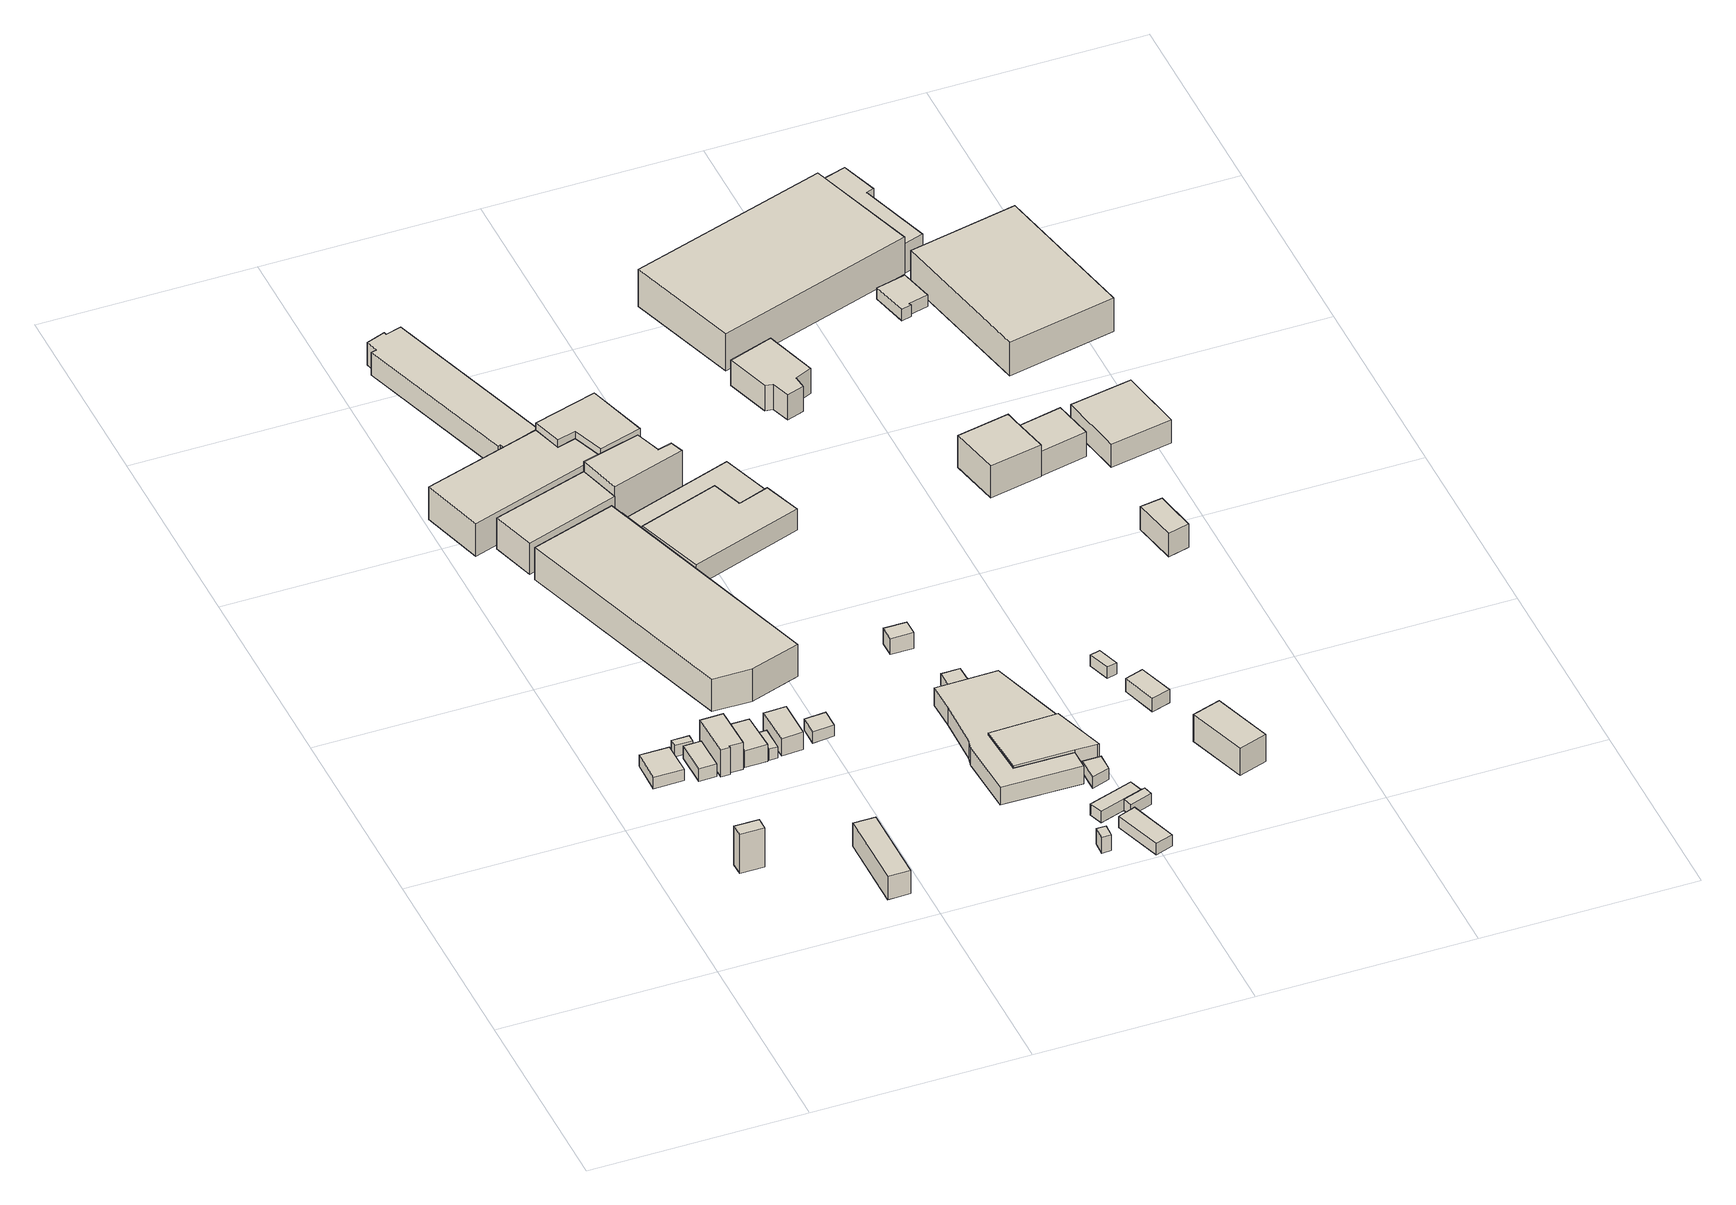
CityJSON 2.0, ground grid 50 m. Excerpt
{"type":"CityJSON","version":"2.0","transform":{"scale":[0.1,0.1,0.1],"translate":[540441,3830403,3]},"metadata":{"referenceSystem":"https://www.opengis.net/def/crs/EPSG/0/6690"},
"CityObjects":{
"building1":{"type":"Building","attributes":{"class":"3001","measuredHeight":10.4,"BuildingDetailAttribute.specifiedBuildingCoverageRate":0.6,"BuildingDetailAttribute.surveyYear":2017,"BuildingTsunamiRiskAttribute.description":"1","BuildingTsunamiRiskAttribute.rank":"1","BuildingTsunamiRiskAttribute.depth":0.35,"BuildingHighTideRiskAttribute.description":"1","BuildingHighTideRiskAttribute.rank":"2","BuildingHighTideRiskAttribute.depth":2.54,"BuildingIDAttribute.prefecture":"27","BuildingIDAttribute.city":"27125"},"geometry":[{"type":"Solid","lod":"1","boundaries":[[[[0,1,2,3]],[[2,4,5,3]],[[1,6,4,2]],[[0,7,6,1]],[[3,5,7,0]],[[4,6,7,5]]]]}]},
"building2":{"type":"Building","attributes":{"計測周辺長":29.75,"1/2500図郭":93,"区名":"住之江区","町丁目名称":"南港東２丁目","街区番号":2,"class":"3003","usage":"441","storeysAboveGround":1,"BuildingDetailAttribute.buildingRoofEdgeArea":55,"BuildingDetailAttribute.buildingStructureType":"610","BuildingDetailAttribute.buildingStructureOrgType":"2","BuildingDetailAttribute.detailedUsage":"1510","BuildingDetailAttribute.specifiedBuildingCoverageRate":0.6,"BuildingDetailAttribute.surveyYear":2017,"BuildingTsunamiRiskAttribute.description":"1","BuildingTsunamiRiskAttribute.rank":"1","BuildingTsunamiRiskAttribute.depth":0.23,"BuildingHighTideRiskAttribute.description":"1","BuildingHighTideRiskAttribute.rank":"2","BuildingHighTideRiskAttribute.depth":2.43,"BuildingIDAttribute.prefecture":"27","BuildingIDAttribute.city":"27125"},"geometry":[{"type":"Solid","lod":"1","boundaries":[[[[8,9,10,11]],[[10,12,13,11]],[[9,14,12,10]],[[8,15,14,9]],[[11,13,15,8]],[[12,14,15,13]]]]}]},
"building3":{"type":"Building","attributes":{"計測周辺長":23.3,"1/2500図郭":93,"区名":"住之江区","町丁目名称":"南港東２丁目","街区番号":2,"class":"3001","usage":"441","measuredHeight":3.3,"storeysAboveGround":1,"BuildingDetailAttribute.buildingRoofEdgeArea":30.61,"BuildingDetailAttribute.buildingStructureType":"610","BuildingDetailAttribute.buildingStructureOrgType":"2","BuildingDetailAttribute.detailedUsage":"1510","BuildingDetailAttribute.specifiedBuildingCoverageRate":0.6,"BuildingDetailAttribute.surveyYear":2017,"BuildingTsunamiRiskAttribute.description":"1","BuildingTsunamiRiskAttribute.rank":"1","BuildingTsunamiRiskAttribute.depth":0.28,"BuildingHighTideRiskAttribute.description":"1","BuildingHighTideRiskAttribute.rank":"2","BuildingHighTideRiskAttribute.depth":2.47,"BuildingIDAttribute.prefecture":"27","BuildingIDAttribute.city":"27125"},"geometry":[{"type":"Solid","lod":"1","boundaries":[[[[16,17,18,19]],[[18,20,21,19]],[[17,22,20,18]],[[16,23,22,17]],[[19,21,23,16]],[[20,22,23,21]]]]}]},
"building4":{"type":"Building","attributes":{"class":"3001","BuildingDetailAttribute.specifiedBuildingCoverageRate":0.6,"BuildingDetailAttribute.surveyYear":2017,"BuildingTsunamiRiskAttribute.description":"1","BuildingTsunamiRiskAttribute.rank":"1","BuildingTsunamiRiskAttribute.depth":0.24,"BuildingHighTideRiskAttribute.description":"1","BuildingHighTideRiskAttribute.rank":"2","BuildingHighTideRiskAttribute.depth":2.45,"BuildingIDAttribute.prefecture":"27","BuildingIDAttribute.city":"27125"},"geometry":[{"type":"Solid","lod":"1","boundaries":[[[[24,25,26,27]],[[26,28,29,27]],[[25,30,28,26]],[[24,31,30,25]],[[27,29,31,24]],[[28,30,31,29]]]]}]},
"building5":{"type":"Building","attributes":{"計測周辺長":28.28,"1/2500図郭":93,"区名":"住之江区","町丁目名称":"南港東２丁目","街区番号":2,"class":"3001","usage":"401","measuredHeight":7.2,"storeysAboveGround":2,"BuildingDetailAttribute.buildingRoofEdgeArea":46.4,"BuildingDetailAttribute.buildingStructureType":"610","BuildingDetailAttribute.buildingStructureOrgType":"2","BuildingDetailAttribute.detailedUsage":"1310","BuildingDetailAttribute.specifiedBuildingCoverageRate":0.6,"BuildingDetailAttribute.surveyYear":2017,"BuildingTsunamiRiskAttribute.description":"1","BuildingTsunamiRiskAttribute.rank":"1","BuildingTsunamiRiskAttribute.depth":0.28,"BuildingHighTideRiskAttribute.description":"1","BuildingHighTideRiskAttribute.rank":"2","BuildingHighTideRiskAttribute.depth":2.47,"BuildingIDAttribute.prefecture":"27","BuildingIDAttribute.city":"27125"},"geometry":[{"type":"Solid","lod":"1","boundaries":[[[[32,33,34,35,36,37]],[[36,38,39,37]],[[35,40,38,36]],[[34,41,40,35]],[[33,42,41,34]],[[32,43,42,33]],[[37,39,43,32]],[[38,40,41,42,43,39]]]]}]},
"building6":{"type":"Building","attributes":{"class":"3003","measuredHeight":6.2,"BuildingDetailAttribute.specifiedBuildingCoverageRate":0.6,"BuildingDetailAttribute.surveyYear":2017,"BuildingTsunamiRiskAttribute.description":"1","BuildingTsunamiRiskAttribute.rank":"1","BuildingTsunamiRiskAttribute.depth":0.06,"BuildingHighTideRiskAttribute.description":"1","BuildingHighTideRiskAttribute.rank":"2","BuildingHighTideRiskAttribute.depth":1.87,"BuildingIDAttribute.prefecture":"27","BuildingIDAttribute.city":"27125"},"geometry":[{"type":"Solid","lod":"1","boundaries":[[[[44,45,46,47]],[[46,48,49,47]],[[45,50,48,46]],[[44,51,50,45]],[[47,49,51,44]],[[48,50,51,49]]]]}]},
"building7":{"type":"Building","attributes":{"計測周辺長":24.27,"1/2500図郭":93,"区名":"住之江区","町丁目名称":"南港東２丁目","街区番号":2,"class":"3001","usage":"441","measuredHeight":4.5,"storeysAboveGround":1,"BuildingDetailAttribute.buildingRoofEdgeArea":33,"BuildingDetailAttribute.buildingStructureType":"610","BuildingDetailAttribute.buildingStructureOrgType":"2","BuildingDetailAttribute.detailedUsage":"1510","BuildingDetailAttribute.specifiedBuildingCoverageRate":0.6,"BuildingDetailAttribute.surveyYear":2017,"BuildingTsunamiRiskAttribute.description":"1","BuildingTsunamiRiskAttribute.rank":"1","BuildingTsunamiRiskAttribute.depth":0.24,"BuildingHighTideRiskAttribute.description":"1","BuildingHighTideRiskAttribute.rank":"2","BuildingHighTideRiskAttribute.depth":2.43,"BuildingIDAttribute.prefecture":"27","BuildingIDAttribute.city":"27125"},"geometry":[{"type":"Solid","lod":"1","boundaries":[[[[52,53,54,55]],[[54,56,57,55]],[[53,58,56,54]],[[52,59,58,53]],[[55,57,59,52]],[[56,58,59,57]]]]}]},
"building8":{"type":"Building","attributes":{"class":"3001","BuildingDetailAttribute.specifiedBuildingCoverageRate":0.6,"BuildingDetailAttribute.surveyYear":2017,"BuildingTsunamiRiskAttribute.description":"1","BuildingTsunamiRiskAttribute.rank":"1","BuildingTsunamiRiskAttribute.depth":0.24,"BuildingHighTideRiskAttribute.description":"1","BuildingHighTideRiskAttribute.rank":"2","BuildingHighTideRiskAttribute.depth":2.43,"BuildingIDAttribute.prefecture":"27","BuildingIDAttribute.city":"27125"},"geometry":[{"type":"Solid","lod":"1","boundaries":[[[[60,61,62,63]],[[62,64,65,63]],[[61,66,64,62]],[[60,67,66,61]],[[63,65,67,60]],[[64,66,67,65]]]]}]},
"building9":{"type":"Building","attributes":{"計測周辺長":28.88,"1/2500図郭":93,"区名":"住之江区","町丁目名称":"南港東２丁目","街区番号":2,"class":"3001","usage":"441","measuredHeight":4.6,"storeysAboveGround":1,"BuildingDetailAttribute.buildingRoofEdgeArea":47.71,"BuildingDetailAttribute.buildingStructureType":"610","BuildingDetailAttribute.buildingStructureOrgType":"2","BuildingDetailAttribute.detailedUsage":"1510","BuildingDetailAttribute.specifiedBuildingCoverageRate":0.6,"BuildingDetailAttribute.surveyYear":2017,"BuildingTsunamiRiskAttribute.description":"1","BuildingTsunamiRiskAttribute.rank":"1","BuildingTsunamiRiskAttribute.depth":0.2,"BuildingHighTideRiskAttribute.description":"1","BuildingHighTideRiskAttribute.rank":"2","BuildingHighTideRiskAttribute.depth":2.36,"BuildingIDAttribute.prefecture":"27","BuildingIDAttribute.city":"27125"},"geometry":[{"type":"Solid","lod":"1","boundaries":[[[[68,69,70,71]],[[70,72,73,71]],[[69,74,72,70]],[[68,75,74,69]],[[71,73,75,68]],[[72,74,75,73]]]]}]},
"building10":{"type":"Building","attributes":{"計測周辺長":158.88,"1/2500図郭":93,"区名":"住之江区","町丁目名称":"南港東３丁目","街区番号":2,"class":"3001","usage":"431","measuredHeight":8.6,"storeysAboveGround":2,"BuildingDetailAttribute.buildingRoofEdgeArea":1242.18,"BuildingDetailAttribute.buildingStructureType":"610","BuildingDetailAttribute.buildingStructureOrgType":"2","BuildingDetailAttribute.detailedUsage":"1720","BuildingDetailAttribute.specifiedBuildingCoverageRate":0.6,"BuildingDetailAttribute.surveyYear":2017,"BuildingTsunamiRiskAttribute.description":"1","BuildingTsunamiRiskAttribute.rank":"1","BuildingTsunamiRiskAttribute.depth":0.36,"BuildingHighTideRiskAttribute.description":"1","BuildingHighTideRiskAttribute.rank":"2","BuildingHighTideRiskAttribute.depth":2.51,"BuildingIDAttribute.prefecture":"27","BuildingIDAttribute.city":"27125"},"geometry":[{"type":"Solid","lod":"1","boundaries":[[[[76,77,78,79,80,81]],[[80,82,83,81]],[[79,84,82,80]],[[78,85,84,79]],[[77,86,85,78]],[[76,87,86,77]],[[81,83,87,76]],[[82,84,85,86,87,83]]]]}]},
"building11":{"type":"Building","attributes":{"計測周辺長":103.92,"1/2500図郭":93,"区名":"住之江区","町丁目名称":"南港東３丁目","街区番号":2,"class":"3001","usage":"441","measuredHeight":8.3,"storeysAboveGround":1,"BuildingDetailAttribute.buildingRoofEdgeArea":410.77,"BuildingDetailAttribute.buildingStructureType":"610","BuildingDetailAttribute.buildingStructureOrgType":"2","BuildingDetailAttribute.detailedUsage":"1520","BuildingDetailAttribute.specifiedBuildingCoverageRate":0.6,"BuildingDetailAttribute.surveyYear":2017,"BuildingTsunamiRiskAttribute.description":"1","BuildingTsunamiRiskAttribute.rank":"1","BuildingTsunamiRiskAttribute.depth":0.17,"BuildingHighTideRiskAttribute.description":"1","BuildingHighTideRiskAttribute.rank":"2","BuildingHighTideRiskAttribute.depth":2.31,"BuildingIDAttribute.prefecture":"27","BuildingIDAttribute.city":"27125"},"geometry":[{"type":"Solid","lod":"1","boundaries":[[[[88,89,90,91]],[[90,92,93,91]],[[89,94,92,90]],[[88,95,94,89]],[[91,93,95,88]],[[92,94,95,93]]]]}]},
"building12":{"type":"Building","attributes":{"計測周辺長":98.48,"1/2500図郭":93,"区名":"住之江区","町丁目名称":"南港東３丁目","街区番号":2,"class":"3001","usage":"441","measuredHeight":8.7,"storeysAboveGround":1,"BuildingDetailAttribute.buildingRoofEdgeArea":486.14,"BuildingDetailAttribute.buildingStructureType":"610","BuildingDetailAttribute.buildingStructureOrgType":"2","BuildingDetailAttribute.detailedUsage":"1510","BuildingDetailAttribute.specifiedBuildingCoverageRate":0.6,"BuildingDetailAttribute.surveyYear":2017,"BuildingTsunamiRiskAttribute.description":"1","BuildingTsunamiRiskAttribute.rank":"1","BuildingTsunamiRiskAttribute.depth":0.03,"BuildingHighTideRiskAttribute.description":"1","BuildingHighTideRiskAttribute.rank":"2","BuildingHighTideRiskAttribute.depth":2.34,"BuildingIDAttribute.prefecture":"27","BuildingIDAttribute.city":"27125"},"geometry":[{"type":"Solid","lod":"1","boundaries":[[[[96,97,98,99,100,101]],[[100,102,103,101]],[[99,104,102,100]],[[98,105,104,99]],[[97,106,105,98]],[[96,107,106,97]],[[101,103,107,96]],[[102,104,105,106,107,103]]]]}]},
"building13":{"type":"Building","attributes":{"計測周辺長":19.28,"1/2500図郭":93,"区名":"住之江区","町丁目名称":"南港東２丁目","街区番号":2,"class":"3001","usage":"441","storeysAboveGround":1,"BuildingDetailAttribute.buildingRoofEdgeArea":23.12,"BuildingDetailAttribute.buildingStructureType":"610","BuildingDetailAttribute.buildingStructureOrgType":"2","BuildingDetailAttribute.detailedUsage":"1510","BuildingDetailAttribute.specifiedBuildingCoverageRate":0.6,"BuildingDetailAttribute.surveyYear":2017,"BuildingTsunamiRiskAttribute.description":"1","BuildingTsunamiRiskAttribute.rank":"1","BuildingTsunamiRiskAttribute.depth":0.2,"BuildingHighTideRiskAttribute.description":"1","BuildingHighTideRiskAttribute.rank":"2","BuildingHighTideRiskAttribute.depth":2.36,"BuildingIDAttribute.prefecture":"27","BuildingIDAttribute.city":"27125"},"geometry":[{"type":"Solid","lod":"1","boundaries":[[[[108,109,110,111]],[[110,112,113,111]],[[109,114,112,110]],[[108,115,114,109]],[[111,113,115,108]],[[112,114,115,113]]]]}]},
"building14":{"type":"Building","attributes":{"計測周辺長":109.38,"1/2500図郭":93,"区名":"住之江区","町丁目名称":"南港東３丁目","街区番号":2,"class":"3003","usage":"441","measuredHeight":6.1,"storeysAboveGround":1,"BuildingDetailAttribute.buildingRoofEdgeArea":439.67,"BuildingDetailAttribute.buildingStructureType":"610","BuildingDetailAttribute.buildingStructureOrgType":"2","BuildingDetailAttribute.detailedUsage":"1510","BuildingDetailAttribute.specifiedBuildingCoverageRate":0.6,"BuildingDetailAttribute.surveyYear":2017,"BuildingTsunamiRiskAttribute.description":"1","BuildingTsunamiRiskAttribute.rank":"1","BuildingTsunamiRiskAttribute.depth":0.09,"BuildingHighTideRiskAttribute.description":"1","BuildingHighTideRiskAttribute.rank":"2","BuildingHighTideRiskAttribute.depth":2.18,"BuildingIDAttribute.prefecture":"27","BuildingIDAttribute.city":"27125"},"geometry":[{"type":"Solid","lod":"1","boundaries":[[[[116,117,118,119,120,121,122,123,124,125]],[[124,126,127,125]],[[123,128,126,124]],[[122,129,128,123]],[[121,130,129,122]],[[120,131,130,121]],[[119,132,131,120]],[[118,133,132,119]],[[117,134,133,118]],[[116,135,134,117]],[[125,127,135,116]],[[126,128,129,130,131,132,133,134,135,127]]]]}]},
"building15":{"type":"Building","attributes":{"計測周辺長":99.16,"1/2500図郭":93,"区名":"住之江区","町丁目名称":"南港東３丁目","街区番号":2,"class":"3003","usage":"431","measuredHeight":5.2,"storeysAboveGround":1,"BuildingDetailAttribute.buildingRoofEdgeArea":126.48,"BuildingDetailAttribute.buildingStructureType":"610","BuildingDetailAttribute.buildingStructureOrgType":"2","BuildingDetailAttribute.detailedUsage":"1720","BuildingDetailAttribute.specifiedBuildingCoverageRate":0.6,"BuildingDetailAttribute.surveyYear":2017,"BuildingTsunamiRiskAttribute.description":"1","BuildingTsunamiRiskAttribute.rank":"1","BuildingTsunamiRiskAttribute.depth":0.4,"BuildingHighTideRiskAttribute.description":"1","BuildingHighTideRiskAttribute.rank":"2","BuildingHighTideRiskAttribute.depth":2.52,"BuildingIDAttribute.prefecture":"27","BuildingIDAttribute.city":"27125"},"geometry":[{"type":"Solid","lod":"1","boundaries":[[[[136,137,138,139]],[[138,140,141,139]],[[137,142,140,138]],[[136,143,142,137]],[[139,141,143,136]],[[140,142,143,141]]]]}]},
"building16":{"type":"Building","attributes":{"計測周辺長":61.21,"1/2500図郭":93,"区名":"住之江区","町丁目名称":"南港東３丁目","街区番号":2,"class":"3002","usage":"401","measuredHeight":10.9,"storeysAboveGround":2,"BuildingDetailAttribute.buildingRoofEdgeArea":199.57,"BuildingDetailAttribute.buildingStructureType":"610","BuildingDetailAttribute.buildingStructureOrgType":"2","BuildingDetailAttribute.detailedUsage":"1310","BuildingDetailAttribute.specifiedBuildingCoverageRate":0.6,"BuildingDetailAttribute.surveyYear":2017,"BuildingTsunamiRiskAttribute.description":"1","BuildingTsunamiRiskAttribute.rank":"1","BuildingTsunamiRiskAttribute.depth":0.19,"BuildingHighTideRiskAttribute.description":"1","BuildingHighTideRiskAttribute.rank":"2","BuildingHighTideRiskAttribute.depth":2.32,"BuildingIDAttribute.prefecture":"27","BuildingIDAttribute.city":"27125"},"geometry":[{"type":"Solid","lod":"1","boundaries":[[[[144,145,146,147,148,149]],[[148,150,151,149]],[[147,152,150,148]],[[146,153,152,147]],[[145,154,153,146]],[[144,155,154,145]],[[149,151,155,144]],[[150,152,153,154,155,151]]]]}]},
"building17":{"type":"Building","attributes":{"計測周辺長":103.92,"1/2500図郭":93,"区名":"住之江区","町丁目名称":"南港東３丁目","街区番号":2,"class":"3001","usage":"441","measuredHeight":11.1,"storeysAboveGround":1,"BuildingDetailAttribute.buildingRoofEdgeArea":410.77,"BuildingDetailAttribute.buildingStructureType":"610","BuildingDetailAttribute.buildingStructureOrgType":"2","BuildingDetailAttribute.detailedUsage":"1520","BuildingDetailAttribute.specifiedBuildingCoverageRate":0.6,"BuildingDetailAttribute.surveyYear":2017,"BuildingTsunamiRiskAttribute.description":"1","BuildingTsunamiRiskAttribute.rank":"1","BuildingTsunamiRiskAttribute.depth":0.34,"BuildingHighTideRiskAttribute.description":"1","BuildingHighTideRiskAttribute.rank":"2","BuildingHighTideRiskAttribute.depth":2.47,"BuildingIDAttribute.prefecture":"27","BuildingIDAttribute.city":"27125"},"geometry":[{"type":"Solid","lod":"1","boundaries":[[[[156,157,158,159,160,161]],[[160,162,163,161]],[[159,164,162,160]],[[158,165,164,159]],[[157,166,165,158]],[[156,167,166,157]],[[161,163,167,156]],[[162,164,165,166,167,163]]]]}]},
"building18":{"type":"Building","attributes":{"class":"3001","measuredHeight":4.2,"BuildingDetailAttribute.specifiedBuildingCoverageRate":0.6,"BuildingDetailAttribute.surveyYear":2017,"BuildingHighTideRiskAttribute.description":"1","BuildingHighTideRiskAttribute.rank":"2","BuildingHighTideRiskAttribute.depth":2.03,"BuildingIDAttribute.prefecture":"27","BuildingIDAttribute.city":"27125"},"geometry":[{"type":"Solid","lod":"1","boundaries":[[[[168,169,170,171]],[[170,172,173,171]],[[169,174,172,170]],[[168,175,174,169]],[[171,173,175,168]],[[172,174,175,173]]]]}]},
"building19":{"type":"Building","attributes":{"class":"3003","measuredHeight":5.7,"BuildingDetailAttribute.specifiedBuildingCoverageRate":0.6,"BuildingDetailAttribute.surveyYear":2017,"BuildingTsunamiRiskAttribute.description":"1","BuildingTsunamiRiskAttribute.rank":"1","BuildingTsunamiRiskAttribute.depth":0.47,"BuildingHighTideRiskAttribute.description":"1","BuildingHighTideRiskAttribute.rank":"2","BuildingHighTideRiskAttribute.depth":2.61,"BuildingIDAttribute.prefecture":"27","BuildingIDAttribute.city":"27125"},"geometry":[{"type":"Solid","lod":"1","boundaries":[[[[176,177,178,179,180,181,182]],[[181,183,184,182]],[[180,185,183,181]],[[179,186,185,180]],[[178,187,186,179]],[[177,188,187,178]],[[176,189,188,177]],[[182,184,189,176]],[[183,185,186,187,188,189,184]]]]}]},
"building20":{"type":"Building","attributes":{"class":"3001","measuredHeight":4.4,"BuildingDetailAttribute.specifiedBuildingCoverageRate":0.6,"BuildingDetailAttribute.surveyYear":2017,"BuildingTsunamiRiskAttribute.description":"1","BuildingTsunamiRiskAttribute.rank":"1","BuildingTsunamiRiskAttribute.depth":0.36,"BuildingHighTideRiskAttribute.description":"1","BuildingHighTideRiskAttribute.rank":"2","BuildingHighTideRiskAttribute.depth":2.5,"BuildingIDAttribute.prefecture":"27","BuildingIDAttribute.city":"27125"},"geometry":[{"type":"Solid","lod":"1","boundaries":[[[[182,190,191,192,179,178,177,176]],[[177,193,194,176]],[[178,195,193,177]],[[179,196,195,178]],[[192,197,196,179]],[[191,198,197,192]],[[190,199,198,191]],[[182,200,199,190]],[[176,194,200,182]],[[193,195,196,197,198,199,200,194]]]]}]},
"building21":{"type":"Building","attributes":{"計測周辺長":134.57,"1/2500図郭":93,"区名":"住之江区","町丁目名称":"南港東２丁目","街区番号":2,"class":"3003","usage":"441","measuredHeight":4.7,"storeysAboveGround":1,"BuildingDetailAttribute.buildingRoofEdgeArea":475.36,"BuildingDetailAttribute.buildingStructureType":"610","BuildingDetailAttribute.buildingStructureOrgType":"2","BuildingDetailAttribute.detailedUsage":"1510","BuildingDetailAttribute.specifiedBuildingCoverageRate":0.6,"BuildingDetailAttribute.surveyYear":2017,"BuildingTsunamiRiskAttribute.description":"1","BuildingTsunamiRiskAttribute.rank":"1","BuildingTsunamiRiskAttribute.depth":0.2,"BuildingHighTideRiskAttribute.description":"1","BuildingHighTideRiskAttribute.rank":"2","BuildingHighTideRiskAttribute.depth":2.35,"BuildingIDAttribute.prefecture":"27","BuildingIDAttribute.city":"27125"},"geometry":[{"type":"Solid","lod":"1","boundaries":[[[[201,202,203,204,205,206,207,208,209,210,211,212]],[[211,213,214,212]],[[210,215,213,211]],[[209,216,215,210]],[[208,217,216,209]],[[207,218,217,208]],[[206,219,218,207]],[[205,220,219,206]],[[204,221,220,205]],[[203,222,221,204]],[[202,223,222,203]],[[201,224,223,202]],[[212,214,224,201]],[[213,215,216,217,218,219,220,221,222,223,224,214]]]]}]},
"building22":{"type":"Building","attributes":{"class":"3003","measuredHeight":4.2,"BuildingDetailAttribute.specifiedBuildingCoverageRate":0.6,"BuildingDetailAttribute.surveyYear":2017,"BuildingTsunamiRiskAttribute.description":"1","BuildingTsunamiRiskAttribute.rank":"2","BuildingTsunamiRiskAttribute.depth":0.54,"BuildingHighTideRiskAttribute.description":"1","BuildingHighTideRiskAttribute.rank":"2","BuildingHighTideRiskAttribute.depth":2.68,"BuildingIDAttribute.prefecture":"27","BuildingIDAttribute.city":"27125"},"geometry":[{"type":"Solid","lod":"1","boundaries":[[[[225,226,227,228]],[[227,229,230,228]],[[226,231,229,227]],[[225,232,231,226]],[[228,230,232,225]],[[229,231,232,230]]]]}]},
"building23":{"type":"Building","attributes":{"計測周辺長":60.14,"1/2500図郭":93,"区名":"住之江区","町丁目名称":"南港東２丁目","街区番号":2,"class":"3001","usage":"441","measuredHeight":5.3,"storeysAboveGround":1,"BuildingDetailAttribute.buildingRoofEdgeArea":214.44,"BuildingDetailAttribute.buildingStructureType":"610","BuildingDetailAttribute.buildingStructureOrgType":"2","BuildingDetailAttribute.detailedUsage":"1510","BuildingDetailAttribute.specifiedBuildingCoverageRate":0.6,"BuildingDetailAttribute.surveyYear":2017,"BuildingTsunamiRiskAttribute.description":"1","BuildingTsunamiRiskAttribute.rank":"1","BuildingTsunamiRiskAttribute.depth":0.23,"BuildingHighTideRiskAttribute.description":"1","BuildingHighTideRiskAttribute.rank":"2","BuildingHighTideRiskAttribute.depth":2.39,"BuildingIDAttribute.prefecture":"27","BuildingIDAttribute.city":"27125"},"geometry":[{"type":"Solid","lod":"1","boundaries":[[[[203,233,234,207,206,205]],[[206,235,236,205]],[[207,237,235,206]],[[234,238,237,207]],[[233,239,238,234]],[[203,240,239,233]],[[205,236,240,203]],[[235,237,238,239,240,236]]]]}]},
"building24":{"type":"Building","attributes":{"計測周辺長":31.65,"1/2500図郭":93,"区名":"住之江区","町丁目名称":"南港東２丁目","街区番号":2,"class":"3001","usage":"441","storeysAboveGround":1,"BuildingDetailAttribute.buildingRoofEdgeArea":51.25,"BuildingDetailAttribute.buildingStructureType":"610","BuildingDetailAttribute.buildingStructureOrgType":"2","BuildingDetailAttribute.detailedUsage":"1510","BuildingDetailAttribute.specifiedBuildingCoverageRate":0.6,"BuildingDetailAttribute.surveyYear":2017,"BuildingTsunamiRiskAttribute.description":"1","BuildingTsunamiRiskAttribute.rank":"1","BuildingTsunamiRiskAttribute.depth":0.05,"BuildingHighTideRiskAttribute.description":"1","BuildingHighTideRiskAttribute.rank":"2","BuildingHighTideRiskAttribute.depth":2.21,"BuildingIDAttribute.prefecture":"27","BuildingIDAttribute.city":"27125"},"geometry":[{"type":"Solid","lod":"1","boundaries":[[[[241,242,243,244]],[[243,245,246,244]],[[242,247,245,243]],[[241,248,247,242]],[[244,246,248,241]],[[245,247,248,246]]]]}]},
"building25":{"type":"Building","attributes":{"class":"3001","BuildingDetailAttribute.specifiedBuildingCoverageRate":0.6,"BuildingDetailAttribute.surveyYear":2017,"BuildingTsunamiRiskAttribute.description":"1","BuildingTsunamiRiskAttribute.rank":"1","BuildingTsunamiRiskAttribute.depth":0.21,"BuildingHighTideRiskAttribute.description":"1","BuildingHighTideRiskAttribute.rank":"2","BuildingHighTideRiskAttribute.depth":2.35,"BuildingIDAttribute.prefecture":"27","BuildingIDAttribute.city":"27125"},"geometry":[{"type":"Solid","lod":"1","boundaries":[[[[249,250,251,252]],[[251,253,254,252]],[[250,255,253,251]],[[249,256,255,250]],[[252,254,256,249]],[[253,255,256,254]]]]}]},
"building26":{"type":"Building","attributes":{"class":"3003","BuildingDetailAttribute.specifiedBuildingCoverageRate":0.6,"BuildingDetailAttribute.surveyYear":2017,"BuildingTsunamiRiskAttribute.description":"1","BuildingTsunamiRiskAttribute.rank":"1","BuildingTsunamiRiskAttribute.depth":0.09,"BuildingHighTideRiskAttribute.description":"1","BuildingHighTideRiskAttribute.rank":"2","BuildingHighTideRiskAttribute.depth":2.24,"BuildingIDAttribute.prefecture":"27","BuildingIDAttribute.city":"27125"},"geometry":[{"type":"Solid","lod":"1","boundaries":[[[[257,258,259,260]],[[259,261,262,260]],[[258,263,261,259]],[[257,264,263,258]],[[260,262,264,257]],[[261,263,264,262]]]]}]},
"building27":{"type":"Building","attributes":{"計測周辺長":18.78,"1/2500図郭":93,"区名":"住之江区","町丁目名称":"南港東２丁目","街区番号":2,"class":"3001","usage":"441","storeysAboveGround":1,"BuildingDetailAttribute.buildingRoofEdgeArea":21.36,"BuildingDetailAttribute.buildingStructureType":"610","BuildingDetailAttribute.buildingStructureOrgType":"2","BuildingDetailAttribute.detailedUsage":"1510","BuildingDetailAttribute.specifiedBuildingCoverageRate":0.6,"BuildingDetailAttribute.surveyYear":2017,"BuildingTsunamiRiskAttribute.description":"1","BuildingTsunamiRiskAttribute.rank":"1","BuildingTsunamiRiskAttribute.depth":0.16,"BuildingHighTideRiskAttribute.description":"1","BuildingHighTideRiskAttribute.rank":"2","BuildingHighTideRiskAttribute.depth":2.31,"BuildingIDAttribute.prefecture":"27","BuildingIDAttribute.city":"27125"},"geometry":[{"type":"Solid","lod":"1","boundaries":[[[[265,266,267,268]],[[267,269,270,268]],[[266,271,269,267]],[[265,272,271,266]],[[268,270,272,265]],[[269,271,272,270]]]]}]},
"building28":{"type":"Building","attributes":{"計測周辺長":16.05,"1/2500図郭":93,"区名":"住之江区","町丁目名称":"南港東２丁目","街区番号":2,"class":"3003","usage":"441","storeysAboveGround":1,"BuildingDetailAttribute.buildingRoofEdgeArea":13.21,"BuildingDetailAttribute.buildingStructureType":"610","BuildingDetailAttribute.buildingStructureOrgType":"2","BuildingDetailAttribute.detailedUsage":"1510","BuildingDetailAttribute.specifiedBuildingCoverageRate":0.6,"BuildingDetailAttribute.surveyYear":2017,"BuildingTsunamiRiskAttribute.description":"1","BuildingTsunamiRiskAttribute.rank":"1","BuildingTsunamiRiskAttribute.depth":0.09,"BuildingHighTideRiskAttribute.description":"1","BuildingHighTideRiskAttribute.rank":"2","BuildingHighTideRiskAttribute.depth":2.24,"BuildingIDAttribute.prefecture":"27","BuildingIDAttribute.city":"27125"},"geometry":[{"type":"Solid","lod":"1","boundaries":[[[[273,274,275,276,260]],[[276,277,262,260]],[[275,278,277,276]],[[274,279,278,275]],[[273,280,279,274]],[[260,262,280,273]],[[277,278,279,280,262]]]]}]},
"building29":{"type":"Building","attributes":{"計測周辺長":15.63,"1/2500図郭":93,"区名":"住之江区","町丁目名称":"南港東２丁目","街区番号":1,"class":"3001","usage":"401","storeysAboveGround":1,"BuildingDetailAttribute.buildingRoofEdgeArea":13.23,"BuildingDetailAttribute.buildingStructureType":"610","BuildingDetailAttribute.buildingStructureOrgType":"2","BuildingDetailAttribute.detailedUsage":"1310","BuildingDetailAttribute.specifiedBuildingCoverageRate":0.6,"BuildingDetailAttribute.surveyYear":2017,"BuildingTsunamiRiskAttribute.description":"1","BuildingTsunamiRiskAttribute.rank":"1","BuildingTsunamiRiskAttribute.depth":0.26,"BuildingHighTideRiskAttribute.description":"1","BuildingHighTideRiskAttribute.rank":"2","BuildingHighTideRiskAttribute.depth":2.42,"BuildingIDAttribute.prefecture":"27","BuildingIDAttribute.city":"27125"},"geometry":[{"type":"Solid","lod":"1","boundaries":[[[[281,282,283,284]],[[283,285,286,284]],[[282,287,285,283]],[[281,288,287,282]],[[284,286,288,281]],[[285,287,288,286]]]]}]},
"building30":{"type":"Building","attributes":{"計測周辺長":26.3,"1/2500図郭":93,"区名":"住之江区","町丁目名称":"南港東２丁目","街区番号":1,"class":"3001","usage":"401","measuredHeight":3.6,"storeysAboveGround":1,"BuildingDetailAttribute.buildingRoofEdgeArea":39.03,"BuildingDetailAttribute.buildingStructureType":"610","BuildingDetailAttribute.buildingStructureOrgType":"2","BuildingDetailAttribute.detailedUsage":"1310","BuildingDetailAttribute.specifiedBuildingCoverageRate":0.6,"BuildingDetailAttribute.surveyYear":2017,"BuildingTsunamiRiskAttribute.description":"1","BuildingTsunamiRiskAttribute.rank":"1","BuildingTsunamiRiskAttribute.depth":0.16,"BuildingHighTideRiskAttribute.description":"1","BuildingHighTideRiskAttribute.rank":"2","BuildingHighTideRiskAttribute.depth":2.32,"BuildingIDAttribute.prefecture":"27","BuildingIDAttribute.city":"27125"},"geometry":[{"type":"Solid","lod":"1","boundaries":[[[[289,290,291,292]],[[291,293,294,292]],[[290,295,293,291]],[[289,296,295,290]],[[292,294,296,289]],[[293,295,296,294]]]]}]},
"building31":{"type":"Building","attributes":{"class":"3001","measuredHeight":7.2,"BuildingDetailAttribute.specifiedBuildingCoverageRate":0.6,"BuildingDetailAttribute.surveyYear":2017,"BuildingTsunamiRiskAttribute.description":"1","BuildingTsunamiRiskAttribute.rank":"1","BuildingTsunamiRiskAttribute.depth":0.07,"BuildingHighTideRiskAttribute.description":"1","BuildingHighTideRiskAttribute.rank":"2","BuildingHighTideRiskAttribute.depth":2.13,"BuildingIDAttribute.prefecture":"27","BuildingIDAttribute.city":"27125"},"geometry":[{"type":"Solid","lod":"1","boundaries":[[[[297,298,299,300]],[[299,301,302,300]],[[298,303,301,299]],[[297,304,303,298]],[[300,302,304,297]],[[301,303,304,302]]]]}]},
"building32":{"type":"Building","attributes":{"計測周辺長":53.27,"1/2500図郭":93,"区名":"住之江区","町丁目名称":"南港東３丁目","街区番号":1,"class":"3001","usage":"401","measuredHeight":6.8,"storeysAboveGround":2,"BuildingDetailAttribute.buildingRoofEdgeArea":157.66,"BuildingDetailAttribute.buildingStructureType":"610","BuildingDetailAttribute.buildingStructureOrgType":"2","BuildingDetailAttribute.detailedUsage":"1310","BuildingDetailAttribute.specifiedBuildingCoverageRate":0.6,"BuildingDetailAttribute.surveyYear":2017,"BuildingTsunamiRiskAttribute.description":"1","BuildingTsunamiRiskAttribute.rank":"1","BuildingTsunamiRiskAttribute.depth":0.07,"BuildingHighTideRiskAttribute.description":"1","BuildingHighTideRiskAttribute.rank":"2","BuildingHighTideRiskAttribute.depth":2.16,"BuildingIDAttribute.prefecture":"27","BuildingIDAttribute.city":"27125"},"geometry":[{"type":"Solid","lod":"1","boundaries":[[[[305,306,307,308,309,310,311,312]],[[311,313,314,312]],[[310,315,313,311]],[[309,316,315,310]],[[308,317,316,309]],[[307,318,317,308]],[[306,319,318,307]],[[305,320,319,306]],[[312,314,320,305]],[[313,315,316,317,318,319,320,314]]]]}]},
"building33":{"type":"Building","attributes":{"計測周辺長":72.36,"1/2500図郭":93,"区名":"住之江区","町丁目名称":"南港東３丁目","街区番号":1,"class":"3001","usage":"431","measuredHeight":8.5,"storeysAboveGround":1,"BuildingDetailAttribute.buildingRoofEdgeArea":263.05,"BuildingDetailAttribute.buildingStructureType":"610","BuildingDetailAttribute.buildingStructureOrgType":"2","BuildingDetailAttribute.detailedUsage":"1720","BuildingDetailAttribute.specifiedBuildingCoverageRate":0.6,"BuildingDetailAttribute.surveyYear":2017,"BuildingHighTideRiskAttribute.description":"1","BuildingHighTideRiskAttribute.rank":"2","BuildingHighTideRiskAttribute.depth":1.96,"BuildingIDAttribute.prefecture":"27","BuildingIDAttribute.city":"27125"},"geometry":[{"type":"Solid","lod":"1","boundaries":[[[[321,322,323,324,325]],[[324,326,327,325]],[[323,328,326,324]],[[322,329,328,323]],[[321,330,329,322]],[[325,327,330,321]],[[326,328,329,330,327]]]]}]},
"building34":{"type":"Building","attributes":{"計測周辺長":153.4,"1/2500図郭":93,"区名":"住之江区","町丁目名称":"南港東３丁目","街区番号":1,"class":"3001","usage":"441","measuredHeight":9.9,"storeysAboveGround":2,"BuildingDetailAttribute.buildingRoofEdgeArea":1360.28,"BuildingDetailAttribute.buildingStructureType":"610","BuildingDetailAttribute.buildingStructureOrgType":"2","BuildingDetailAttribute.detailedUsage":"1520","BuildingDetailAttribute.specifiedBuildingCoverageRate":0.6,"BuildingDetailAttribute.surveyYear":2017,"BuildingTsunamiRiskAttribute.description":"1","BuildingTsunamiRiskAttribute.rank":"1","BuildingTsunamiRiskAttribute.depth":0.1,"BuildingHighTideRiskAttribute.description":"1","BuildingHighTideRiskAttribute.rank":"2","BuildingHighTideRiskAttribute.depth":2.12,"BuildingIDAttribute.prefecture":"27","BuildingIDAttribute.city":"27125"},"geometry":[{"type":"Solid","lod":"1","boundaries":[[[[331,332,333,334]],[[333,335,336,334]],[[332,337,335,333]],[[331,338,337,332]],[[334,336,338,331]],[[335,337,338,336]]]]}]},
"building35":{"type":"Building","attributes":{"計測周辺長":72.36,"1/2500図郭":93,"区名":"住之江区","町丁目名称":"南港東３丁目","街区番号":1,"class":"3001","usage":"431","measuredHeight":6.7,"storeysAboveGround":1,"BuildingDetailAttribute.buildingRoofEdgeArea":263.05,"BuildingDetailAttribute.buildingStructureType":"610","BuildingDetailAttribute.buildingStructureOrgType":"2","BuildingDetailAttribute.detailedUsage":"1720","BuildingDetailAttribute.specifiedBuildingCoverageRate":0.6,"BuildingDetailAttribute.surveyYear":2017,"BuildingHighTideRiskAttribute.description":"1","BuildingHighTideRiskAttribute.rank":"2","BuildingHighTideRiskAttribute.depth":1.9,"BuildingIDAttribute.prefecture":"27","BuildingIDAttribute.city":"27125"},"geometry":[{"type":"Solid","lod":"1","boundaries":[[[[339,340,341,342]],[[341,343,344,342]],[[340,345,343,341]],[[339,346,345,340]],[[342,344,346,339]],[[343,345,346,344]]]]}]},
"building36":{"type":"Building","attributes":{"計測周辺長":31.3,"1/2500図郭":93,"区名":"住之江区","町丁目名称":"南港東３丁目","街区番号":1,"class":"3001","usage":"441","measuredHeight":6.2,"storeysAboveGround":2,"BuildingDetailAttribute.buildingRoofEdgeArea":54.41,"BuildingDetailAttribute.buildingStructureType":"610","BuildingDetailAttribute.buildingStructureOrgType":"2","BuildingDetailAttribute.detailedUsage":"1424","BuildingDetailAttribute.specifiedBuildingCoverageRate":0.6,"BuildingDetailAttribute.surveyYear":2017,"BuildingTsunamiRiskAttribute.description":"1","BuildingTsunamiRiskAttribute.rank":"1","BuildingTsunamiRiskAttribute.depth":0.21,"BuildingHighTideRiskAttribute.description":"1","BuildingHighTideRiskAttribute.rank":"2","BuildingHighTideRiskAttribute.depth":2.28,"BuildingIDAttribute.prefecture":"27","BuildingIDAttribute.city":"27125"},"geometry":[{"type":"Solid","lod":"1","boundaries":[[[[347,348,349,350]],[[349,351,352,350]],[[348,353,351,349]],[[347,354,353,348]],[[350,352,354,347]],[[351,353,354,352]]]]}]},
"building37":{"type":"Building","attributes":{"計測周辺長":33.64,"1/2500図郭":93,"区名":"住之江区","町丁目名称":"南港東３丁目","街区番号":1,"class":"3001","usage":"431","storeysAboveGround":1,"BuildingDetailAttribute.buildingRoofEdgeArea":65.92,"BuildingDetailAttribute.buildingStructureType":"610","BuildingDetailAttribute.buildingStructureOrgType":"2","BuildingDetailAttribute.detailedUsage":"1720","BuildingDetailAttribute.specifiedBuildingCoverageRate":0.6,"BuildingDetailAttribute.surveyYear":2017,"BuildingHighTideRiskAttribute.description":"1","BuildingHighTideRiskAttribute.rank":"2","BuildingHighTideRiskAttribute.depth":1.76,"BuildingIDAttribute.prefecture":"27","BuildingIDAttribute.city":"27125"},"geometry":[{"type":"Solid","lod":"1","boundaries":[[[[355,356,357,358,359,360]],[[359,361,362,360]],[[358,363,361,359]],[[357,364,363,358]],[[356,365,364,357]],[[355,366,365,356]],[[360,362,366,355]],[[361,363,364,365,366,362]]]]}]},
"building38":{"type":"Building","attributes":{"計測周辺長":60.57,"1/2500図郭":93,"区名":"住之江区","町丁目名称":"南港東３丁目","街区番号":1,"class":"3001","usage":"431","measuredHeight":6.2,"storeysAboveGround":1,"BuildingDetailAttribute.buildingRoofEdgeArea":229.2,"BuildingDetailAttribute.buildingStructureType":"610","BuildingDetailAttribute.buildingStructureOrgType":"2","BuildingDetailAttribute.detailedUsage":"1720","BuildingDetailAttribute.specifiedBuildingCoverageRate":0.6,"BuildingDetailAttribute.surveyYear":2017,"BuildingTsunamiRiskAttribute.description":"1","BuildingTsunamiRiskAttribute.rank":"1","BuildingTsunamiRiskAttribute.depth":0.29,"BuildingHighTideRiskAttribute.description":"1","BuildingHighTideRiskAttribute.rank":"2","BuildingHighTideRiskAttribute.depth":2.25,"BuildingIDAttribute.prefecture":"27","BuildingIDAttribute.city":"27125"},"geometry":[{"type":"Solid","lod":"1","boundaries":[[[[367,368,369,370]],[[369,371,372,370]],[[368,373,371,369]],[[367,374,373,368]],[[370,372,374,367]],[[371,373,374,372]]]]}]},
"building39":{"type":"Building","attributes":{"計測周辺長":67.84,"1/2500図郭":93,"区名":"住之江区","町丁目名称":"南港東３丁目","街区番号":1,"class":"3003","usage":"441","measuredHeight":8,"storeysAboveGround":2,"BuildingDetailAttribute.buildingRoofEdgeArea":148.51,"BuildingDetailAttribute.buildingStructureType":"610","BuildingDetailAttribute.buildingStructureOrgType":"2","BuildingDetailAttribute.detailedUsage":"1520","BuildingDetailAttribute.specifiedBuildingCoverageRate":0.6,"BuildingDetailAttribute.surveyYear":2017,"BuildingTsunamiRiskAttribute.description":"1","BuildingTsunamiRiskAttribute.rank":"1","BuildingTsunamiRiskAttribute.depth":0.08,"BuildingHighTideRiskAttribute.description":"1","BuildingHighTideRiskAttribute.rank":"2","BuildingHighTideRiskAttribute.depth":1.8,"BuildingIDAttribute.prefecture":"27","BuildingIDAttribute.city":"27125"},"geometry":[{"type":"Solid","lod":"1","boundaries":[[[[375,376,377,378,379,380]],[[379,381,382,380]],[[378,383,381,379]],[[377,384,383,378]],[[376,385,384,377]],[[375,386,385,376]],[[380,382,386,375]],[[381,383,384,385,386,382]]]]}]},
"building40":{"type":"Building","attributes":{"計測周辺長":126.61,"1/2500図郭":93,"区名":"住之江区","町丁目名称":"南港東３丁目","街区番号":1,"class":"3001","usage":"431","measuredHeight":9,"storeysAboveGround":1,"BuildingDetailAttribute.buildingRoofEdgeArea":971.44,"BuildingDetailAttribute.buildingStructureType":"610","BuildingDetailAttribute.buildingStructureOrgType":"2","BuildingDetailAttribute.detailedUsage":"1720","BuildingDetailAttribute.specifiedBuildingCoverageRate":0.6,"BuildingDetailAttribute.surveyYear":2017,"BuildingTsunamiRiskAttribute.description":"1","BuildingTsunamiRiskAttribute.rank":"1","BuildingTsunamiRiskAttribute.depth":0.26,"BuildingHighTideRiskAttribute.description":"1","BuildingHighTideRiskAttribute.rank":"2","BuildingHighTideRiskAttribute.depth":2.17,"BuildingIDAttribute.prefecture":"27","BuildingIDAttribute.city":"27125"},"geometry":[{"type":"Solid","lod":"1","boundaries":[[[[387,388,389,390]],[[389,391,392,390]],[[388,393,391,389]],[[387,394,393,388]],[[390,392,394,387]],[[391,393,394,392]]]]}]}
},
"vertices":[
[162,303,11],[219,303,11],[219,272,11],[163,272,11],[219,272,115],[163,272,115],[219,303,115],[162,303,115],
[106,683,6],[174,683,6],[175,603,6],[105,603,6],[175,603,36],[105,603,36],[174,683,36],[106,683,36],
[200,671,7],[241,672,7],[242,589,7],[201,588,7],[242,589,40],[201,588,40],[241,672,40],[200,671,40],
[186,702,6],[226,702,6],[227,683,6],[186,683,6],[227,683,36],[186,683,36],[226,702,36],[186,702,36],
[246,692,7],[299,693,7],[301,590,7],[270,590,7],[270,584,7],[249,584,7],[270,584,79],[249,584,79],[270,590,79],[301,590,79],[299,693,79],[246,692,79],
[465,266,11],[465,76,11],[413,76,11],[413,266,11],[413,76,73],[413,266,73],[465,76,73],[465,266,73],
[303,686,7],[355,687,7],[358,595,7],[306,594,7],[358,595,52],[306,594,52],[355,687,52],[303,686,52],
[361,597,7],[361,656,7],[381,656,7],[382,597,7],[381,656,37],[382,597,37],[361,656,37],[361,597,37],
[389,694,6],[441,696,6],[442,604,6],[392,601,6],[442,604,52],[392,601,52],[441,696,52],[389,694,52],
[522,830,6],[404,790,6],[314,791,6],[139,1331,6],[339,1397,6],[483,951,6],[339,1397,92],[483,951,92],[139,1331,92],[314,791,92],[404,790,92],[522,830,92],
[135,1348,8],[104,1452,8],[329,1524,8],[357,1423,8],[329,1524,91],[357,1423,91],[104,1452,91],[135,1348,91],
[54,1444,9],[10,1594,9],[286,1682,9],[307,1612,9],[351,1625,9],[378,1552,9],[351,1625,96],[378,1552,96],[307,1612,96],[286,1682,96],[10,1594,96],[54,1444,96],
[467,661,7],[517,664,7],[517,619,7],[467,614,7],[517,619,37],[467,614,37],[517,664,37],[467,661,37],
[130,2127,9],[131,2120,9],[168,2131,9],[304,1714,9],[215,1684,9],[211,1694,9],[206,1691,9],[80,2077,9],[93,2080,9],[85,2110,9],[93,2080,70],[85,2110,70],[80,2077,70],[206,1691,70],[211,1694,70],[215,1684,70],[304,1714,70],[168,2131,70],[131,2120,70],[130,2127,70],
[339,1397,7],[365,1405,7],[508,959,7],[483,951,7],[508,959,59],[483,951,59],[365,1405,59],[339,1397,59],
[351,1625,6],[307,1612,6],[286,1682,6],[436,1727,6],[479,1582,6],[378,1552,6],[479,1582,115],[378,1552,115],[436,1727,115],[286,1682,115],[307,1612,115],[351,1625,115],
[329,1524,6],[466,1563,6],[487,1502,6],[520,1511,6],[531,1480,6],[357,1423,6],[531,1480,117],[357,1423,117],[520,1511,117],[487,1502,117],[466,1563,117],[329,1524,117],
[882,49,10],[883,81,10],[905,81,10],[904,49,10],[905,81,52],[904,49,52],[883,81,52],[882,49,52],
[576,1412,4],[601,1339,4],[606,1340,4],[674,1364,4],[705,1276,4],[441,1185,4],[386,1346,4],[441,1185,61],[386,1346,61],[705,1276,61],[674,1364,61],[606,1340,61],[601,1339,61],[576,1412,61],
[368,1397,4],[635,1489,4],[677,1365,4],[601,1339,49],[576,1412,49],[606,1340,49],[674,1364,49],[677,1365,49],[635,1489,49],[368,1397,49],[386,1346,49],
[746,631,9],[891,633,9],[949,449,9],[919,448,9],[791,445,9],[797,325,9],[935,324,9],[935,275,9],[748,277,9],[741,419,9],[746,442,9],[748,559,9],[746,442,56],[748,559,56],[741,419,56],[748,277,56],[935,275,56],[935,324,56],[797,325,56],[791,445,56],[919,448,56],[949,449,56],[891,633,56],[746,631,56],
[727,823,6],[727,861,6],[780,861,6],[780,823,6],[780,861,48],[780,823,48],[727,861,48],[727,823,48],
[990,324,9],[985,324,9],[797,325,62],[791,445,62],[935,324,62],[985,324,62],[990,324,62],[949,449,62],
[947,115,9],[989,130,9],[1027,16,9],[985,2,9],[1027,16,39],[985,2,39],[989,130,39],[947,115,39],
[785,690,7],[829,691,7],[830,652,7],[785,651,7],[830,652,37],[785,651,37],[829,691,37],[785,690,37],
[920,144,8],[909,176,8],[1014,211,8],[1024,179,8],[1014,211,38],[1024,179,38],[909,176,38],[920,144,38],
[947,312,8],[989,312,8],[989,269,8],[947,255,8],[989,269,38],[947,255,38],[989,312,38],[947,312,38],
[1033,182,8],[1039,160,8],[985,141,8],[979,164,8],[979,164,38],[985,141,38],[1039,160,38],[1033,182,38],
[1095,628,8],[1119,634,8],[1136,583,8],[1112,577,8],[1136,583,38],[1112,577,38],[1119,634,38],[1095,628,38],
[1131,522,8],[1174,536,8],[1201,454,8],[1157,440,8],[1201,454,44],[1157,440,44],[1174,536,44],[1131,522,44],
[1198,317,9],[1265,339,9],[1312,199,9],[1245,176,9],[1312,199,81],[1245,176,81],[1265,339,81],[1198,317,81],
[807,1654,10],[789,1657,10],[756,1761,10],[860,1797,10],[899,1673,10],[859,1655,10],[862,1625,10],[822,1610,10],[862,1625,77],[822,1610,77],[859,1655,77],[899,1673,77],[860,1797,77],[756,1761,77],[789,1657,77],[807,1654,77],
[1236,1238,11],[1113,1213,11],[1088,1332,11],[1211,1357,11],[1216,1332,11],[1211,1357,96],[1216,1332,96],[1088,1332,96],[1113,1213,96],[1236,1238,96],
[679,2078,6],[1144,2229,6],[1230,1965,6],[766,1813,6],[1230,1965,105],[766,1813,105],[1144,2229,105],[679,2078,105],
[1328,1356,12],[1347,1262,12],[1236,1238,12],[1216,1332,12],[1236,1238,78],[1216,1332,78],[1347,1262,78],[1328,1356,78],
[1360,1000,10],[1413,1008,10],[1431,908,10],[1381,895,10],[1431,908,72],[1381,895,72],[1413,1008,72],[1360,1000,72],
[1142,1904,13],[1212,1921,13],[1231,1841,13],[1185,1830,13],[1187,1824,13],[1163,1818,13],[1187,1824,43],[1163,1818,43],[1185,1830,43],[1231,1841,43],[1212,1921,43],[1142,1904,43],
[1354,1363,11],[1500,1390,11],[1528,1237,11],[1382,1210,11],[1528,1237,73],[1382,1210,73],[1500,1390,73],[1354,1363,73],
[1147,2225,7],[1211,2246,7],[1240,2158,7],[1222,2152,7],[1277,1982,7],[1232,1967,7],[1277,1982,86],[1232,1967,86],[1222,2152,86],[1240,2158,86],[1211,2246,86],[1147,2225,86],
[1227,1926,10],[1483,1980,10],[1557,1622,10],[1302,1569,10],[1557,1622,100],[1302,1569,100],[1483,1980,100],[1227,1926,100]
]}
